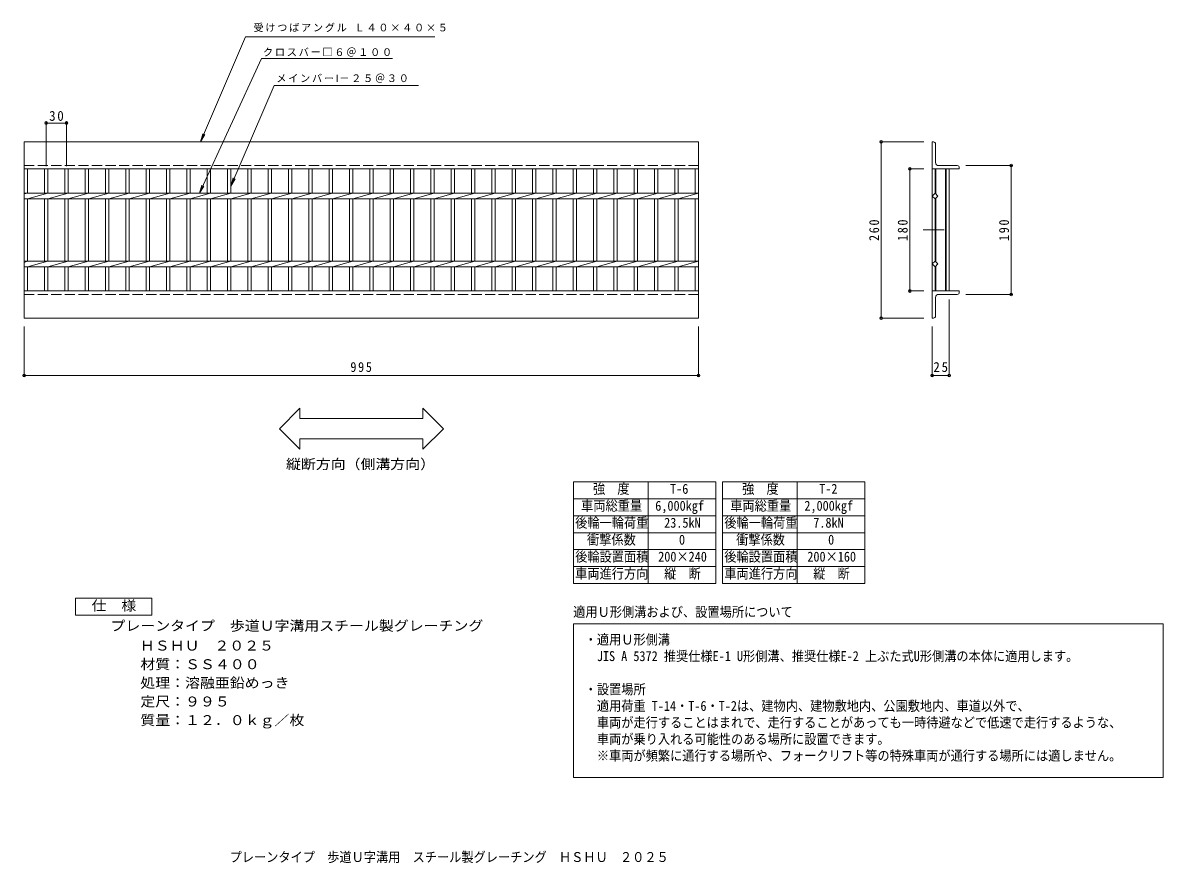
# Model space of a CAD drawing. Units: millimetres, scale not verified. Extents: x -755 to 927, y -681 to 559.
import ezdxf
from ezdxf.enums import TextEntityAlignment as Align

# ---------------------------------------------------------------- set-up
doc = ezdxf.new("R2010")
doc.units = ezdxf.units.MM
doc.header["$LTSCALE"] = 5
doc.header["$PDMODE"] = 32
doc.header["$PDSIZE"] = 4
doc.linetypes.add('DASHED3', pattern=[4, 3, -1])
doc.linetypes.add('DOUBLE_CHAIN2', pattern=[12.8, 9, -1, 0.6, -0.6, 0.6, -1])
for name, color, linetype, lineweight in [('A-1_ピット', 2, 'Continuous', 9), ('A-2_蓋', 3, 'Continuous', 9), ('A-4_寸法', 7, 'Continuous', 9), ('A-5_仕様文', 2, 'Continuous', 9), ('F-4', 2, 'Continuous', 9)]:
    doc.layers.add(name, color=color, linetype=linetype, lineweight=lineweight)
doc.layers.add('F-5', color=7, linetype='Continuous')
doc.styles.add('ＭＳ ゴシック', font='')
doc.styles.get('ＭＳ ゴシック').set_extended_font_data('MS Gothic')

msp = doc.modelspace()

# ---------------------------------------------------------------- linework, layer by layer
at = {"layer": 'A-1_ピット'}
for p, q in [((-753.016, 383.498), (241.985, 383.498)), ((-753.016, 343.497), (-753.016, 383.498)), ((241.985, 383.498), (241.985, 343.497)), ((588.579, 383.498), (586.579, 383.498)), ((586.579, 383.498), (586.579, 343.498)), ((591.579, 380.498), (591.579, 352.998)), ((-753.016, 343.497), (241.985, 343.497)), ((586.579, 343.498), (626.579, 343.498)), ((623.579, 348.497), (596.079, 348.497)), ((626.579, 345.497), (626.579, 343.498)), ((-753.016, 123.497), (-753.016, 163.498)), ((586.579, 163.497), (626.579, 163.497)), ((586.579, 163.497), (586.579, 123.497)), ((591.579, 126.497), (591.579, 153.997)), ((623.579, 158.497), (596.079, 158.497)), ((626.579, 161.497), (626.579, 163.497)), ((-753.016, 123.497), (241.985, 123.497)), ((588.579, 123.497), (586.579, 123.497))]:
    msp.add_line(p, q, dxfattribs=at)
at = {"layer": 'A-1_ピット', "linetype": 'DASHED3'}
for p, q in [((-753.016, 348.497), (241.985, 348.497)), ((-753.016, 158.497), (241.985, 158.497))]:
    msp.add_line(p, q, dxfattribs=at)
at = {"layer": 'A-1_ピット'}
msp.add_lwpolyline([(-753.016, 163.498), (241.985, 163.498), (241.985, 123.497)], dxfattribs=at)
for centre, radius, start, end in [((588.579, 380.498), 3, 0, 90), ((596.079, 352.998), 4.5, 180, 270), ((623.579, 345.497), 3, 0, 90), ((596.079, 153.997), 4.5, 90, 180), ((623.579, 161.497), 3, 270, 0), ((588.579, 126.497), 3, 270, 0)]:
    msp.add_arc(centre, radius, start, end, dxfattribs=at)
at = {"layer": 'A-2_蓋'}
for p, q in [((-753.016, 163.498), (-753.016, 343.497)), ((-748.016, 307.737), (-748.016, 343.497)), ((-723.015, 343.497), (-723.015, 307.737)), ((-718.016, 343.497), (-718.016, 307.737)), ((-693.016, 343.497), (-693.016, 307.737)), ((-688.015, 343.497), (-688.015, 307.737)), ((-663.016, 343.497), (-663.016, 307.737)), ((-658.016, 343.497), (-658.016, 307.737)), ((-633.015, 343.497), (-633.015, 307.737)), ((-628.016, 343.497), (-628.016, 307.737)), ((-603.016, 343.497), (-603.016, 307.737)), ((-598.016, 343.497), (-598.016, 307.737)), ((-573.015, 343.497), (-573.015, 307.737)), ((-568.016, 343.497), (-568.016, 307.737)), ((-543.015, 343.497), (-543.015, 307.737)), ((-538.016, 343.497), (-538.016, 307.737)), ((-513.016, 343.497), (-513.016, 307.737)), ((-508.016, 343.497), (-508.016, 307.737)), ((-483.016, 343.497), (-483.016, 307.737)), ((-478.016, 343.497), (-478.016, 307.737)), ((-453.016, 343.497), (-453.016, 307.737)), ((-448.016, 343.497), (-448.016, 307.737)), ((-423.016, 343.497), (-423.016, 307.737)), ((-418.016, 343.497), (-418.016, 307.737)), ((-393.016, 343.497), (-393.016, 307.737)), ((-388.016, 343.497), (-388.016, 307.737)), ((-363.016, 343.497), (-363.016, 307.737)), ((-358.016, 343.497), (-358.016, 307.737)), ((-333.016, 343.497), (-333.016, 307.737)), ((-328.016, 343.497), (-328.016, 307.737)), ((-303.015, 343.497), (-303.015, 307.737)), ((-298.016, 343.497), (-298.016, 307.737)), ((-273.016, 343.497), (-273.016, 307.737)), ((-268.016, 343.497), (-268.016, 307.737)), ((-243.016, 343.497), (-243.016, 307.737)), ((-238.016, 343.497), (-238.016, 307.737)), ((-213.015, 343.497), (-213.015, 307.737)), ((-208.016, 343.497), (-208.016, 307.737)), ((-183.016, 343.497), (-183.016, 307.737)), ((-178.016, 343.497), (-178.016, 307.737)), ((-153.016, 343.497), (-153.016, 307.737)), ((-148.016, 343.497), (-148.016, 307.737)), ((-123.016, 343.497), (-123.016, 307.737)), ((-118.016, 343.497), (-118.016, 307.737)), ((-93.015, 343.497), (-93.015, 307.737)), ((-88.016, 343.497), (-88.016, 307.737)), ((-63.015, 343.497), (-63.015, 307.737)), ((-58.016, 343.497), (-58.016, 307.737)), ((-33.016, 343.497), (-33.016, 307.737)), ((-28.016, 343.497), (-28.016, 307.737)), ((-3.016, 343.497), (-3.016, 307.737)), ((1.984, 343.497), (1.984, 307.737)), ((26.985, 343.497), (26.985, 307.737)), ((31.984, 343.497), (31.984, 307.737)), ((56.984, 343.497), (56.984, 307.737)), ((61.984, 343.497), (61.984, 307.737)), ((86.985, 343.497), (86.985, 307.737)), ((91.984, 343.497), (91.984, 307.737)), ((116.985, 343.497), (116.985, 307.737)), ((121.984, 343.497), (121.984, 307.737)), ((146.985, 343.497), (146.985, 307.737)), ((151.984, 343.497), (151.984, 307.737)), ((176.984, 343.497), (176.984, 307.737)), ((181.984, 343.497), (181.984, 307.737)), ((206.985, 343.497), (206.985, 307.737)), ((211.984, 343.497), (211.984, 307.737)), ((236.985, 343.497), (236.985, 307.737)), ((241.985, 343.497), (241.985, 163.498)), ((586.579, 343.498), (586.579, 253.497)), ((591.079, 343.498), (591.079, 307.48)), ((592.079, 343.498), (592.079, 306.48)), ((606.079, 343.498), (606.079, 253.497)), ((607.079, 343.498), (607.079, 253.497)), ((611.579, 343.498), (611.579, 253.497)), ((-753.016, 307.737), (241.985, 307.737)), ((-748.016, 307.737), (-753.016, 306.737)), ((-718.016, 307.737), (-748.016, 299.258)), ((-688.015, 307.737), (-718.016, 299.258)), ((-658.016, 307.737), (-688.015, 299.258)), ((-628.016, 307.737), (-658.016, 299.258)), ((-598.016, 307.737), (-628.016, 299.258)), ((-568.016, 307.737), (-598.016, 299.258)), ((-538.016, 307.737), (-568.016, 299.258)), ((-508.016, 307.737), (-538.016, 299.258)), ((-478.016, 307.737), (-508.016, 299.258)), ((-448.016, 307.737), (-478.016, 299.258)), ((-418.016, 307.737), (-448.016, 299.258)), ((-388.016, 307.737), (-418.016, 299.258)), ((-358.016, 307.737), (-388.016, 299.258)), ((-328.016, 307.737), (-358.016, 299.258)), ((-298.016, 307.737), (-328.016, 299.258)), ((-268.015, 307.737), (-298.016, 299.258)), ((-238.016, 307.737), (-268.016, 299.258)), ((-208.016, 307.737), (-238.016, 299.258)), ((-178.016, 307.737), (-208.016, 299.258)), ((-148.016, 307.737), (-178.016, 299.258)), ((-118.016, 307.737), (-148.016, 299.258)), ((-88.016, 307.737), (-118.016, 299.258)), ((-58.015, 307.737), (-88.016, 299.258)), ((-28.015, 307.737), (-58.016, 299.258)), ((1.984, 307.737), (-28.016, 299.258)), ((31.984, 307.737), (1.984, 299.258)), ((61.985, 307.737), (31.984, 299.258)), ((91.984, 307.737), (61.984, 299.258)), ((121.984, 307.737), (91.984, 299.258)), ((151.984, 307.737), (121.984, 299.258)), ((181.985, 307.737), (151.984, 299.258)), ((211.984, 307.737), (181.984, 299.258)), ((241.985, 307.737), (211.984, 299.258)), ((-753.016, 299.258), (241.985, 299.258)), ((-748.016, 207.738), (-748.016, 299.258)), ((-723.015, 299.258), (-723.015, 207.738)), ((-718.016, 299.258), (-718.016, 207.738)), ((-693.016, 299.258), (-693.016, 207.738)), ((-688.015, 299.258), (-688.015, 207.738)), ((-663.016, 299.258), (-663.016, 207.738)), ((-658.016, 299.258), (-658.016, 207.738)), ((-633.015, 299.258), (-633.015, 207.738)), ((-628.016, 299.258), (-628.016, 207.738)), ((-603.016, 299.258), (-603.016, 207.738)), ((-598.016, 299.258), (-598.016, 207.738)), ((-573.015, 299.258), (-573.015, 207.738)), ((-568.016, 299.258), (-568.016, 207.738)), ((-543.015, 299.258), (-543.015, 207.738)), ((-538.016, 299.258), (-538.016, 207.738)), ((-513.016, 299.258), (-513.016, 207.738)), ((-508.016, 299.258), (-508.016, 207.738)), ((-483.016, 299.258), (-483.016, 207.738)), ((-478.016, 299.258), (-478.016, 207.738)), ((-453.016, 299.258), (-453.016, 207.738)), ((-448.016, 299.258), (-448.016, 207.738)), ((-423.016, 299.258), (-423.016, 207.738)), ((-418.016, 299.258), (-418.016, 207.738)), ((-393.016, 299.258), (-393.016, 207.738)), ((-388.016, 299.258), (-388.016, 207.738)), ((-363.016, 299.258), (-363.016, 207.738)), ((-358.016, 299.258), (-358.016, 207.738)), ((-333.016, 299.258), (-333.016, 207.738)), ((-328.016, 299.258), (-328.016, 207.738)), ((-303.015, 299.258), (-303.015, 207.738)), ((-298.016, 299.258), (-298.016, 207.738)), ((-273.016, 299.258), (-273.016, 207.738)), ((-268.016, 299.258), (-268.016, 207.738)), ((-243.016, 299.258), (-243.016, 207.738)), ((-238.016, 299.258), (-238.016, 207.738)), ((-213.015, 299.258), (-213.015, 207.738)), ((-208.016, 299.258), (-208.016, 207.738)), ((-183.016, 299.258), (-183.016, 207.738)), ((-178.016, 299.258), (-178.016, 207.738)), ((-153.016, 299.258), (-153.016, 207.738)), ((-148.016, 299.258), (-148.016, 207.738)), ((-123.016, 299.258), (-123.016, 207.738)), ((-118.016, 299.258), (-118.016, 207.738)), ((-93.015, 299.258), (-93.015, 207.738)), ((-88.016, 299.258), (-88.016, 207.738)), ((-63.015, 299.258), (-63.015, 207.738)), ((-58.016, 299.258), (-58.016, 207.738)), ((-33.016, 299.258), (-33.016, 207.738)), ((-28.016, 299.258), (-28.016, 207.738)), ((-3.016, 299.258), (-3.016, 207.738)), ((1.984, 299.258), (1.984, 207.738)), ((26.985, 299.258), (26.985, 207.738)), ((31.984, 299.258), (31.984, 207.738)), ((56.984, 299.258), (56.984, 207.738)), ((61.984, 299.258), (61.984, 207.738)), ((86.985, 299.258), (86.985, 207.738)), ((91.984, 299.258), (91.984, 207.738)), ((116.985, 299.258), (116.985, 207.738)), ((121.984, 299.258), (121.984, 207.738)), ((146.985, 299.258), (146.985, 207.738)), ((151.984, 299.258), (151.984, 207.738)), ((176.984, 299.258), (176.984, 207.738)), ((181.984, 299.258), (181.984, 207.738)), ((206.985, 299.258), (206.985, 207.738)), ((211.984, 299.258), (211.984, 207.738)), ((236.985, 299.258), (236.985, 257.738)), ((236.985, 299.258), (236.985, 207.738)), ((591.079, 299.509), (591.079, 253.497)), ((592.079, 300.509), (592.079, 253.497)), ((586.579, 163.497), (586.579, 253.497)), ((591.079, 207.48), (591.079, 253.497)), ((592.079, 206.48), (592.079, 253.497)), ((606.079, 163.497), (606.079, 253.497)), ((607.079, 163.497), (607.079, 253.497)), ((611.579, 163.497), (611.579, 253.497)), ((-748.016, 207.738), (-753.016, 205.498)), ((-753.016, 207.738), (241.985, 207.738)), ((-718.016, 207.738), (-748.016, 199.258)), ((-688.015, 207.738), (-718.016, 199.258)), ((-658.016, 207.738), (-688.015, 199.258)), ((-628.016, 207.738), (-658.016, 199.258)), ((-598.016, 207.738), (-628.016, 199.258)), ((-568.016, 207.738), (-598.016, 199.258)), ((-538.016, 207.738), (-568.016, 199.258)), ((-508.016, 207.738), (-538.016, 199.258)), ((-478.016, 207.738), (-508.016, 199.258)), ((-448.016, 207.738), (-478.016, 199.258)), ((-418.016, 207.738), (-448.016, 199.258)), ((-388.016, 207.738), (-418.016, 199.258)), ((-358.016, 207.738), (-388.016, 199.258)), ((-328.016, 207.738), (-358.016, 199.258)), ((-298.016, 207.738), (-328.016, 199.258)), ((-268.015, 207.738), (-298.016, 199.258)), ((-238.016, 207.738), (-268.016, 199.258)), ((-208.016, 207.738), (-238.016, 199.258)), ((-178.016, 207.738), (-208.016, 199.258)), ((-148.016, 207.738), (-178.016, 199.258)), ((-118.016, 207.738), (-148.016, 199.258)), ((-88.016, 207.738), (-118.016, 199.258)), ((-58.015, 207.738), (-88.016, 199.258)), ((-28.015, 207.738), (-58.016, 199.258)), ((1.984, 207.738), (-28.016, 199.258)), ((31.984, 207.738), (1.984, 199.258)), ((61.985, 207.738), (31.984, 199.258)), ((91.984, 207.738), (61.984, 199.258)), ((121.984, 207.738), (91.984, 199.258)), ((151.984, 207.738), (121.984, 199.258)), ((181.985, 207.738), (151.984, 199.258)), ((211.984, 207.738), (181.984, 199.258)), ((241.985, 207.738), (211.984, 199.258)), ((-753.016, 199.258), (241.985, 199.258)), ((-748.016, 163.498), (-748.016, 199.258)), ((-723.015, 199.258), (-723.015, 163.498)), ((-718.016, 199.258), (-718.016, 163.498)), ((-693.016, 199.258), (-693.016, 163.498)), ((-688.015, 199.258), (-688.015, 163.498)), ((-663.016, 199.258), (-663.016, 163.498)), ((-658.016, 199.258), (-658.016, 163.498)), ((-633.015, 199.258), (-633.015, 163.498)), ((-628.016, 199.258), (-628.016, 163.498)), ((-603.016, 199.258), (-603.016, 163.498)), ((-598.016, 199.258), (-598.016, 163.498)), ((-573.015, 199.258), (-573.015, 163.498)), ((-568.016, 199.258), (-568.016, 163.498)), ((-543.015, 199.258), (-543.015, 163.498)), ((-538.016, 199.258), (-538.016, 163.498)), ((-513.016, 199.258), (-513.016, 163.498)), ((-508.016, 199.258), (-508.016, 163.498)), ((-483.016, 199.258), (-483.016, 163.498)), ((-478.016, 199.258), (-478.016, 163.498)), ((-453.016, 199.258), (-453.016, 163.498)), ((-448.016, 199.258), (-448.016, 163.498)), ((-423.016, 199.258), (-423.016, 163.498)), ((-418.016, 199.258), (-418.016, 163.498)), ((-393.016, 199.258), (-393.016, 163.498)), ((-388.016, 199.258), (-388.016, 163.498)), ((-363.016, 199.258), (-363.016, 163.498)), ((-358.016, 199.258), (-358.016, 163.498)), ((-333.016, 199.258), (-333.016, 163.498)), ((-328.016, 199.258), (-328.016, 163.498)), ((-303.015, 199.258), (-303.015, 163.498)), ((-298.016, 199.258), (-298.016, 163.498)), ((-273.016, 199.258), (-273.016, 163.498)), ((-268.016, 199.258), (-268.016, 163.498)), ((-243.016, 199.258), (-243.016, 163.498)), ((-238.016, 199.258), (-238.016, 163.498)), ((-213.015, 199.258), (-213.015, 163.498)), ((-208.016, 199.258), (-208.016, 163.498)), ((-183.016, 199.258), (-183.016, 163.498)), ((-178.016, 199.258), (-178.016, 163.498)), ((-153.016, 199.258), (-153.016, 163.498)), ((-148.016, 199.258), (-148.016, 163.498)), ((-123.016, 199.258), (-123.016, 163.498)), ((-118.016, 199.258), (-118.016, 163.498)), ((-93.015, 199.258), (-93.015, 163.498)), ((-88.016, 199.258), (-88.016, 163.498)), ((-63.015, 199.258), (-63.015, 163.498)), ((-58.016, 199.258), (-58.016, 163.498)), ((-33.016, 199.258), (-33.016, 163.498)), ((-28.016, 199.258), (-28.016, 163.498)), ((-3.016, 199.258), (-3.016, 163.498)), ((1.984, 199.258), (1.984, 163.498)), ((26.985, 199.258), (26.985, 163.498)), ((31.984, 199.258), (31.984, 163.498)), ((56.984, 199.258), (56.984, 163.498)), ((61.984, 199.258), (61.984, 163.498)), ((86.985, 199.258), (86.985, 163.498)), ((91.984, 199.258), (91.984, 163.498)), ((116.985, 199.258), (116.985, 163.498)), ((121.984, 199.258), (121.984, 163.498)), ((146.985, 199.258), (146.985, 163.498)), ((151.984, 199.258), (151.984, 163.498)), ((176.984, 199.258), (176.984, 163.498)), ((181.984, 199.258), (181.984, 163.498)), ((206.985, 199.258), (206.985, 163.498)), ((211.984, 199.258), (211.984, 163.498)), ((236.985, 199.258), (236.985, 163.498)), ((591.079, 163.497), (591.079, 199.51)), ((592.079, 163.497), (592.079, 200.51))]:
    msp.add_line(p, q, dxfattribs=at)
at = {"layer": 'A-2_蓋', "linetype": 'DOUBLE_CHAIN2'}
msp.add_line((573.286, 253.497), (604.138, 253.497), dxfattribs=at)
at = {"layer": 'A-2_蓋'}
for points in [[(595.064, 303.494), (590.821, 299.252), (586.579, 303.494), (590.821, 307.737)], [(595.064, 203.495), (590.821, 207.738), (586.579, 203.495), (590.821, 199.252)]]:
    msp.add_lwpolyline(points, close=True, dxfattribs=at)
at = {"layer": 'A-4_寸法'}
for p, q in [((-426.579, 538.581), (-147.156, 538.581)), ((-402.639, 506.48), (-494.53, 307.737)), ((-402.639, 506.48), (-209.642, 506.48)), ((-384.161, 466.48), (-448.016, 318.251)), ((-384.161, 466.48), (-171.25, 466.48)), ((-720.516, 347.841), (-720.516, 412.805)), ((-720.516, 411.305), (-690.516, 411.305)), ((-690.516, 347.841), (-690.516, 412.805)), ((-492.841, 383.498), (-486.472, 394.253)), ((574.079, 383.498), (509.988, 383.498)), ((511.488, 123.497), (511.488, 383.498)), ((574.079, 343.498), (552.04, 343.498)), ((553.54, 163.497), (553.54, 343.498)), ((636.079, 348.497), (704.553, 348.497)), ((703.053, 158.497), (703.053, 348.497)), ((-494.53, 307.737), (-490.81, 319.671)), ((-448.016, 318.251), (-444.611, 330.278)), ((-448.016, 318.251), (-441.614, 328.987)), ((-494.53, 307.737), (-487.848, 318.301)), ((574.079, 163.497), (552.04, 163.497)), ((636.079, 158.497), (704.553, 158.497)), ((611.579, 150.997), (611.579, 37.351)), ((574.079, 123.497), (509.988, 123.497)), ((-753.016, 110.997), (-753.016, 37.351)), ((241.985, 110.997), (241.985, 37.351)), ((586.579, 110.997), (586.579, 37.351)), ((-753.016, 38.851), (241.985, 38.851)), ((586.579, 38.851), (611.579, 38.851)), ((-346.154, -9.338), (-376.46, -39.645)), ((-346.154, -9.338), (-346.154, -24.645)), ((-164.878, -9.338), (-134.572, -39.645)), ((-164.878, -9.338), (-164.878, -24.645)), ((-346.154, -24.645), (-164.878, -24.645)), ((-376.46, -39.645), (-346.154, -69.951)), ((-134.572, -39.645), (-164.878, -69.951)), ((-346.154, -54.645), (-346.154, -69.951)), ((-346.154, -54.645), (-164.878, -54.645)), ((-164.878, -54.645), (-164.878, -69.951))]:
    msp.add_line(p, q, dxfattribs=at)
msp.add_lwpolyline([(-426.579, 538.581), (-492.841, 383.498), (-489.473, 395.535)], dxfattribs=at)
at = {"layer": 'A-4_寸法', "color": 2}
msp.add_lwpolyline([(-677.352, -314.824), (-677.352, -289.824), (-564.852, -289.824)], dxfattribs=at)
at = {"layer": 'A-4_寸法'}
for p in [(-720.516, 411.305), (-690.516, 411.305), (511.488, 383.498), (553.54, 343.498), (703.053, 348.497), (553.54, 163.497), (703.053, 158.497), (511.488, 123.497), (-753.016, 38.851), (241.985, 38.851), (586.579, 38.851), (611.579, 38.851)]:
    msp.add_point(p, dxfattribs=at)
at = {"layer": 'A-5_仕様文'}
msp.add_lwpolyline([(-564.852, -289.824), (-564.852, -314.824), (-677.352, -314.824)], dxfattribs=at)
at = {"layer": 'F-4'}
for p, q in [((57.423, -118.059), (57.423, -268.059)), ((57.423, -118.059), (267.423, -118.059)), ((167.423, -118.059), (167.423, -268.059)), ((267.423, -118.059), (267.423, -268.059)), ((277.423, -118.059), (277.423, -268.059)), ((277.423, -118.059), (487.423, -118.059)), ((387.423, -118.059), (387.423, -268.059)), ((487.423, -118.059), (487.423, -268.059)), ((57.423, -143.059), (267.423, -143.059)), ((277.423, -143.059), (487.423, -143.059)), ((57.423, -168.059), (267.423, -168.059)), ((277.423, -168.059), (487.423, -168.059)), ((57.423, -193.059), (267.423, -193.059)), ((277.423, -193.059), (487.423, -193.059)), ((57.423, -218.059), (267.423, -218.059)), ((277.423, -218.059), (487.423, -218.059)), ((57.423, -243.059), (267.423, -243.059)), ((277.423, -243.059), (487.423, -243.059)), ((57.423, -268.059), (267.423, -268.059)), ((277.423, -268.059), (487.423, -268.059)), ((57.423, -327.666), (927.423, -327.666)), ((57.423, -554.11), (57.423, -327.666))]:
    msp.add_line(p, q, dxfattribs=at)
msp.add_lwpolyline([(927.423, -327.666), (927.423, -554.11), (57.423, -554.11)], dxfattribs=at)

# ---------------------------------------------------------------- texts
at = {"layer": 'A-4_寸法', "char_height": 11, "attachment_point": 7, "style": 'ＭＳ ゴシック'}
for s, insert in [('\\T1.17;受けつばアングル\\~Ｌ４０×４０×５', (-414.764, 545.294)), ('\\T1.17;クロスバー□６＠１００', (-400.677, 509.162)), ('\\T1.17;メインバーΙ－２５＠３０', (-381.053, 470.668))]:
    msp.add_mtext(s, dxfattribs=dict(at, insert=insert))
at = {"layer": 'A-4_寸法', "color": 2, "char_height": 14.66, "attachment_point": 7, "style": 'ＭＳ ゴシック'}
for s, insert in [('\\T1.27;\\W0.95;30', (-716.141, 414.305)), ('\\T1.27;\\W0.9;995', (-271.766, 43.851)), ('\\T1.27;\\W0.95;25', (588.454, 43.851))]:
    msp.add_mtext(s, dxfattribs=dict(at, insert=insert))
at = {"layer": 'A-4_寸法', "color": 2, "char_height": 14.66, "attachment_point": 7, "rotation": 90, "style": 'ＭＳ ゴシック'}
for s, insert in [('\\T1.27;\\W0.9;260', (508.488, 237.247)), ('\\T1.27;\\W0.9;180', (550.54, 237.247)), ('\\T1.27;\\W0.9;190', (700.053, 237.247))]:
    msp.add_mtext(s, dxfattribs=dict(at, insert=insert))
at = {"layer": 'A-5_仕様文', "style": 'ＭＳ ゴシック', "width": 1.1}
for s, p in [('縦断方向（側溝方向）', (-366.766, -103.605)), ('仕\u3000様', (-653.602, -312.324)), ('プレーンタイプ\u3000歩道Ｕ字溝用スチール製グレーチング', (-625.59, -342.083)), ('\u3000\u3000ＨＳＨＵ\u3000２０２５', (-626.307, -371.284)), ('\u3000\u3000材質：ＳＳ４００', (-625.59, -398.784)), ('\u3000\u3000処理：溶融亜鉛めっき', (-625.59, -426.284)), ('\u3000\u3000定尺：９９５', (-625.59, -453.784)), ('\u3000\u3000質量：１２．０ｋｇ／枚', (-625.59, -481.285))]:
    msp.add_text(s, height=14.66, dxfattribs=at).set_placement(p, align=Align.BOTTOM_LEFT)
at = {"layer": 'F-4', "style": 'ＭＳ ゴシック', "width": 0.9}
msp.add_text('プレーンタイプ\u3000歩道Ｕ字溝用\u3000スチール製グレーチング\u3000ＨＳＨＵ\u3000２０２５', height=14.66, dxfattribs=at).set_placement((-449.941, -683.222), align=Align.BOTTOM_LEFT)
at = {"layer": 'F-5', "style": 'ＭＳ ゴシック', "width": 0.9}
for s, p in [('強\u3000度', (86.173, -140.059)), ('T-6', (199.923, -140.059)), ('強\u3000度', (306.173, -140.059)), ('T-2', (419.923, -140.059)), ('車両総重量', (68.673, -165.059)), ('6,000kgf', (178.048, -165.059)), ('車両総重量', (288.673, -165.059)), ('2,000kgf', (398.048, -165.059)), ('後輪一輪荷重', (59.923, -190.059)), ('23.5kN', (191.173, -190.059)), ('後輪一輪荷重', (279.923, -190.059)), ('7.8kN', (411.173, -190.059)), ('衝撃係数', (77.423, -215.059)), ('0', (213.048, -215.059)), ('衝撃係数', (297.423, -215.059)), ('0', (433.048, -215.059)), ('後輪設置面積', (59.923, -240.059)), ('200×240', (182.423, -240.059)), ('後輪設置面積', (279.923, -240.059)), ('200×160', (402.423, -240.059)), ('車両進行方向', (59.923, -265.059)), ('縦\u3000断', (191.173, -265.059)), ('車両進行方向', (279.923, -265.059)), ('縦\u3000断', (411.173, -265.059)), ('適用Ｕ形側溝および、設置場所について', (56.982, -321.6)), ('・適用Ｕ形側溝', (73.898, -362.377)), ('\u3000JIS A 5372 推奨仕様E-1 U形側溝、推奨仕様E-2 上ぶた式U形側溝の本体に適用します。', (73.898, -386.847)), ('・設置場所', (73.898, -435.786)), ('\u3000適用荷重 T-14・T-6・T-2は、建物内、建物敷地内、公園敷地内、車道以外で、', (73.898, -460.255)), ('\u3000車両が走行することはまれで、走行することがあっても一時待避などで低速で走行するような、', (73.898, -484.724)), ('\u3000車両が乗り入れる可能性のある場所に設置できます。 ', (73.898, -509.194)), ('\u3000※車両が頻繁に通行する場所や、フォークリフト等の特殊車両が通行する場所には適しません。', (73.898, -533.663))]:
    msp.add_text(s, height=14.66, dxfattribs=at).set_placement(p, align=Align.BOTTOM_LEFT)

doc.saveas('drawing.dxf')
